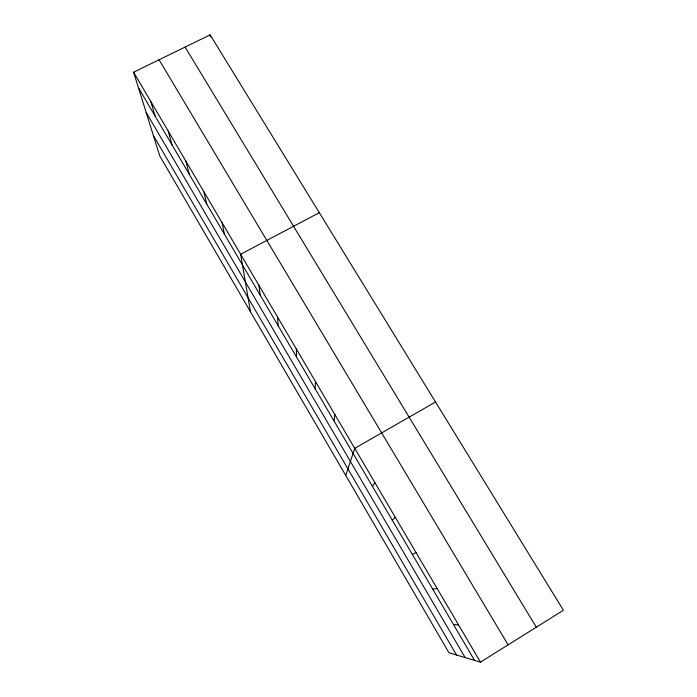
<?xml version="1.0" encoding="UTF-8"?>
<svg xmlns="http://www.w3.org/2000/svg" width="697" height="697" viewBox="0 0 697 697"><rect width="100%" height="100%" fill="white"/><g stroke="black" fill="none" stroke-linecap="round" stroke-linejoin="round"><path stroke-width="1.05" d="M315.061 388.656L315.506 381.607M333.915 420.779L334.969 414.715M345.729 475.406L354.747 448.345L435.529 401.995M372.512 486.541L374.847 482.533M392.263 520.206L395.277 517.279M480.46 662.15L563.403 610.267L210.128 34.85L133.597 72.218L159.752 155.91L448.964 652.758L480.46 662.15L133.597 72.218M319.304 212.681L240.639 254.283L250.484 311.777M412.336 554.411L416.039 552.599M432.732 589.165L437.158 588.512M453.459 624.486L458.626 625.017M185.088 47.074L536.307 627.213M159.073 59.776L508.104 644.856M138.424 87.665L474.526 660.381M146.143 112.356L465.169 657.593M153.357 135.453L456.518 655.014M150.761 101.405L155.126 116.12M168.186 131.045L172.072 145.002M185.872 161.138L189.279 174.32M203.846 191.701L206.739 204.073M222.099 222.744L224.469 234.288M210.128 34.85L210.45 36.889M258.927 285.378L260.208 295.188M277.493 316.952L278.216 325.874M296.347 349.023L296.504 357.03"/></g></svg>
